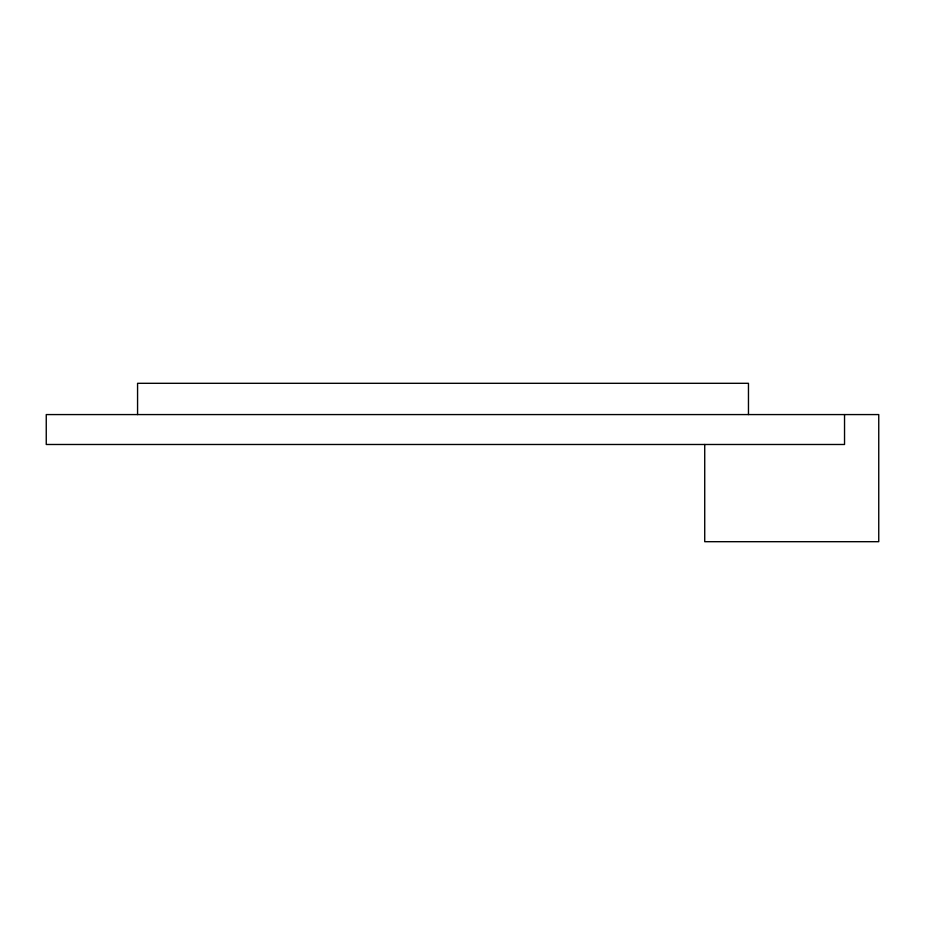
<?xml version="1.0" encoding="UTF-8"?>
<svg xmlns="http://www.w3.org/2000/svg" width="925" height="925" viewBox="0 0 925 925"><rect width="100%" height="100%" fill="white"/><g stroke="black" fill="none" stroke-linecap="round" stroke-linejoin="round"><path stroke-width="1.39" d="M844.537 414.573L844.537 444.486L46.25 444.486L46.25 414.573L878.75 414.573L878.75 541.692L704.723 541.692L704.723 444.486M748.464 414.573L748.464 383.308L137.571 383.308L137.571 414.573"/></g></svg>
